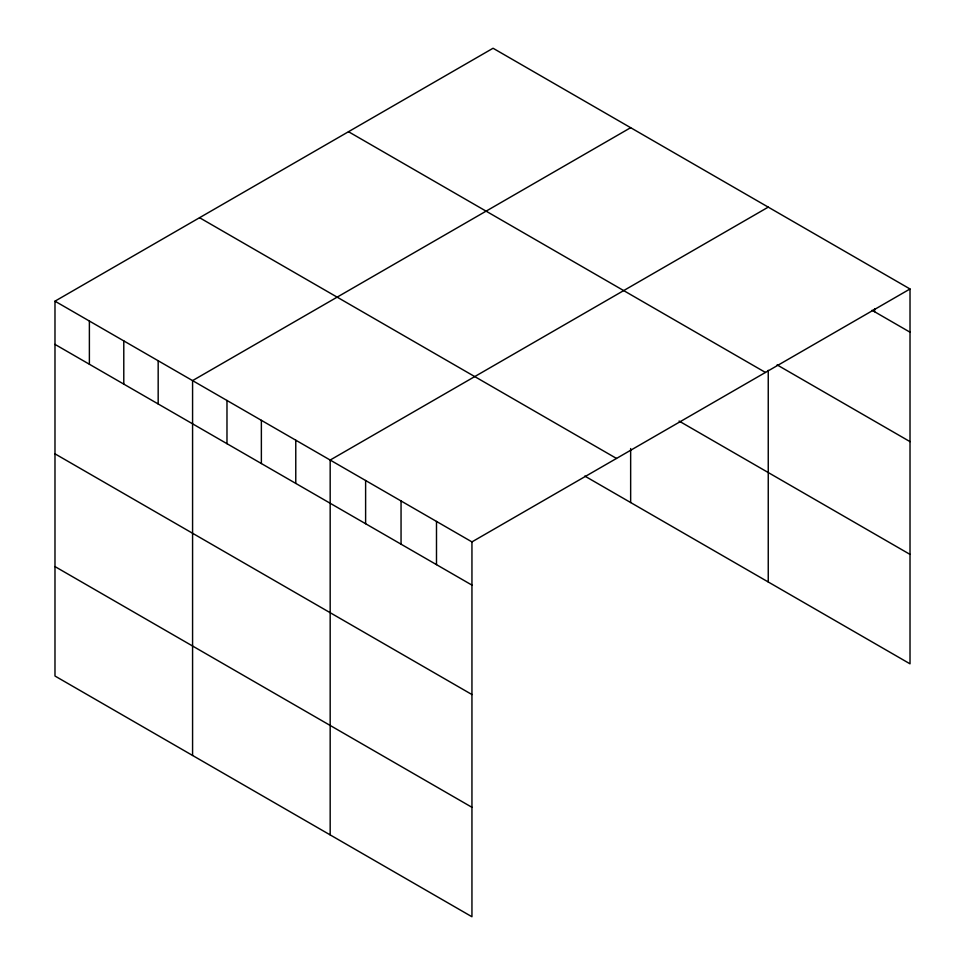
<?xml version="1.0" encoding="UTF-8"?>
<svg xmlns="http://www.w3.org/2000/svg" width="965" height="965" viewBox="0 0 965 965"><rect width="100%" height="100%" fill="white"/><g stroke="black" fill="none" stroke-linecap="round" stroke-linejoin="round"><path stroke-width="1.45" d="M910.019 288.981L471.945 541.896L471.945 916.75L54.981 676.019L54.981 301.177L493.055 48.25L910.019 288.981L910.019 663.824L584.79 476.059M630.652 127.694L192.578 380.608L192.578 755.462M768.249 207.125L330.175 460.052L330.175 834.906M872.046 310.272L910.019 332.189M777.115 364.903L910.019 441.632M348.498 131.71L765.45 372.442M679.071 421.054L910.019 554.393M199.55 217.704L616.502 458.435M54.981 301.177L471.945 541.896M54.981 344.384L471.945 585.116M54.981 453.827L471.945 694.547M54.981 566.576L471.945 807.307M874.579 308.752L874.579 311.731M768.249 370.307L768.249 581.979M630.652 448.544L630.652 502.536M436.494 521.438L436.494 564.646M401.054 500.98L401.054 544.188M365.614 480.51L365.614 523.73M295.772 440.197L295.772 483.405M261.37 420.33L261.37 463.538M226.98 400.475L226.98 443.683M158.176 360.753L158.176 403.961M123.785 340.898L123.785 384.106M89.383 321.031L89.383 364.239"/></g></svg>
